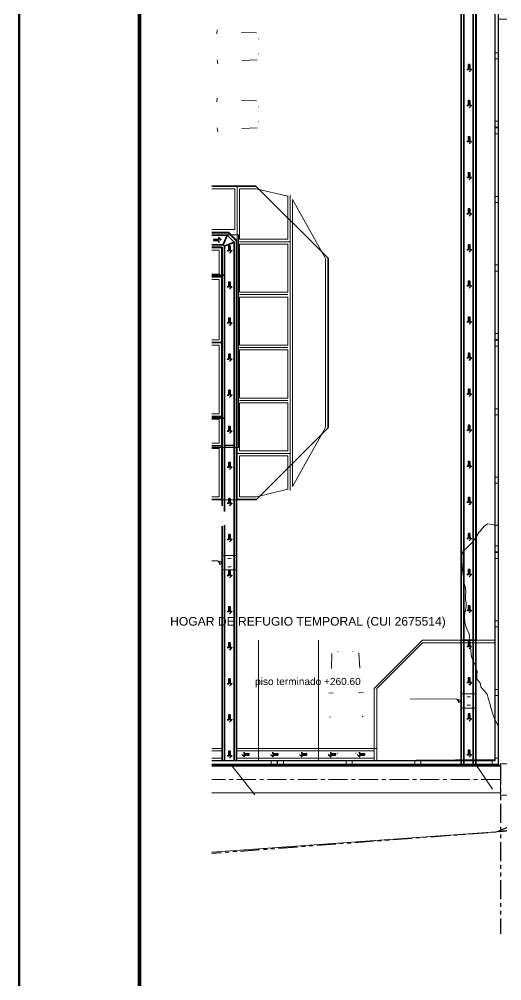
# Model space of a CAD drawing. Header units: metres. Extents: x 349122 to 349453, y 9281252 to 9281971.
# Drawn here: x 349142 to 349162.06, y 9281908.85 to 9281948.82 of the extents above; entities that cross this region are included whole.
import ezdxf
from ezdxf.enums import TextEntityAlignment as Align

# ---------------------------------------------------------------- set-up
doc = ezdxf.new("R2010")
doc.units = ezdxf.units.M
doc.header["$LTSCALE"] = 0.25
doc.linetypes.add('CENTER', pattern=[5.08, 3.175, -0.635, 0.635, -0.635])
doc.linetypes.add('PHANTOM', pattern=[6.35, 3.175, -0.635, 0.635, -0.635, 0.635, -0.635])
for name, color, linetype, lineweight in [('ARQ-BASE', 8, 'CONTINUOUS', 13), ('ARQ-TEXTO', 8, 'CONTINUOUS', 13), ('CERCO', 14, 'CONTINUOUS', 40), ('CONCRETO', 250, 'CONTINUOUS', 50), ('CUNETA', 3, 'CONTINUOUS', 35), ('EJE-COLECTOR', 1, 'CENTER', 18), ('MARCO', 7, 'CONTINUOUS', 50)]:
    doc.layers.add(name, color=color, linetype=linetype, lineweight=lineweight)
doc.layers.add('LINDERO', color=6, linetype='PHANTOM')
doc.styles.get("Standard").update_dxf_attribs({"font": 'arial.ttf'})

msp = doc.modelspace()

# ---------------------------------------------------------------- linework, layer by layer
at = {"layer": 'ARQ-BASE'}
for points in [[(349161.762, 9281962.79), (349161.762, 9281923.001), (349161, 9281923.001), (349161, 9281955.099), (349160.204, 9281955.099), (349160.205, 9281956.819), (349160.205, 9281957.044), (349160.205, 9281962.79)], [(349161.762, 9281962.79), (349161.762, 9281923.001)], [(349161.762, 9281918.001), (349161.762, 9281962.79)], [(349161.762, 9281918.001), (349161.762, 9281962.79)], [(349161.777, 9281917.986), (349161.777, 9281962.79)], [(349161.777, 9281917.986), (349161.777, 9281962.79)], [(349161.907, 9281917.856), (349161.907, 9281962.79)], [(349161.907, 9281917.856), (349161.907, 9281962.79)], [(349161.922, 9281917.841), (349161.922, 9281962.79)], [(349161.922, 9281917.841), (349161.922, 9281962.79)], [(349150, 9281918.001), (349156.759, 9281918.001), (349156.759, 9281921.001), (349158.759, 9281923.001), (349161, 9281923.001), (349161, 9281955.074), (349150, 9281955.074)], [(349160.375, 9281955.049), (349160.375, 9281923.001)], [(349160.475, 9281954.949), (349160.475, 9281923.001)], [(349160.475, 9281923.001), (349160.475, 9281954.949)], [(349160.875, 9281954.949), (349160.875, 9281923.001)], [(349160.875, 9281954.949), (349160.875, 9281923.001)], [(349160.975, 9281955.049), (349160.975, 9281923.001)], [(349161, 9281923.001), (349161, 9281955.099)], [(349161, 9281923.001), (349161, 9281955.074)], [(349161.9, 9281948.824), (349171.452, 9281948.824)], [(349150.217, 9281948.211), (349150.23, 9281948.385)], [(349151.238, 9281948.277), (349151.867, 9281948.262)], [(349151.931, 9281948.014), (349151.952, 9281948.014)], [(349151.94, 9281947.39), (349151.961, 9281947.39)], [(349151.94, 9281947.39), (349151.961, 9281947.39)], [(349161.777, 9281947.181), (349161.777, 9281947.431)], [(349161.777, 9281947.431), (349161.907, 9281947.431)], [(349161.907, 9281947.431), (349161.907, 9281947.181)], [(349150.233, 9281947.141), (349150.251, 9281946.968)], [(349150.233, 9281947.141), (349150.251, 9281946.968)], [(349151.256, 9281947.106), (349151.884, 9281947.139)], [(349151.256, 9281947.106), (349151.884, 9281947.139)], [(349161.907, 9281947.181), (349161.777, 9281947.181)], [(349150.217, 9281945.384), (349150.23, 9281945.558)], [(349150.217, 9281945.384), (349150.23, 9281945.558)], [(349151.238, 9281945.45), (349151.867, 9281945.435)], [(349151.238, 9281945.45), (349151.867, 9281945.435)], [(349151.931, 9281945.187), (349151.952, 9281945.187)], [(349151.931, 9281945.187), (349151.952, 9281945.187)], [(349151.94, 9281944.563), (349151.961, 9281944.563)], [(349151.94, 9281944.563), (349151.961, 9281944.563)], [(349161.777, 9281944.331), (349161.777, 9281944.581)], [(349161.777, 9281944.581), (349161.907, 9281944.581)], [(349161.907, 9281944.581), (349161.907, 9281944.331)], [(349150.233, 9281944.314), (349150.251, 9281944.141)], [(349150.233, 9281944.314), (349150.251, 9281944.141)], [(349151.256, 9281944.279), (349151.884, 9281944.312)], [(349151.256, 9281944.279), (349151.884, 9281944.312)], [(349161.922, 9281944.331), (349161.762, 9281944.331)], [(349161.762, 9281944.331), (349161.762, 9281944.306)], [(349161.762, 9281944.306), (349161.922, 9281944.306)], [(349161.907, 9281944.331), (349161.777, 9281944.331)], [(349161.777, 9281944.056), (349161.777, 9281944.306)], [(349161.777, 9281944.306), (349161.907, 9281944.306)], [(349161.907, 9281944.056), (349161.777, 9281944.056)], [(349161.907, 9281944.306), (349161.907, 9281944.056)], [(349161.922, 9281944.306), (349161.922, 9281944.331)], [(349150, 9281941.899), (349151.826, 9281941.899)], [(349150, 9281941.899), (349151.826, 9281941.899), (349154.851, 9281938.874), (349154.85, 9281931.844), (349151.85, 9281928.845), (349151.06, 9281928.845), (349150, 9281928.845)], [(349150, 9281941.874), (349151.826, 9281941.874)], [(349150, 9281941.874), (349151.826, 9281941.874)], [(349150, 9281941.775), (349150.96, 9281941.775)], [(349150, 9281941.775), (349150.96, 9281941.775), (349150.96, 9281940.075)], [(349150.96, 9281941.775), (349150.96, 9281940.075)], [(349151.06, 9281941.874), (349151.06, 9281928.87)], [(349151.06, 9281941.874), (349151.06, 9281928.87)], [(349151.06, 9281941.874), (349151.06, 9281928.87)], [(349151.06, 9281941.874), (349151.06, 9281928.87)], [(349151.06, 9281941.774), (349151.06, 9281931.095)], [(349151.06, 9281941.774), (349151.06, 9281931.095)], [(349151.16, 9281939.674), (349151.16, 9281941.774)], [(349151.16, 9281941.774), (349151.851, 9281941.774)], [(349151.16, 9281939.674), (349151.16, 9281941.774), (349151.851, 9281941.774), (349153.16, 9281941.462), (349153.16, 9281939.674)], [(349151.826, 9281941.899), (349154.851, 9281938.874)], [(349151.851, 9281941.774), (349153.16, 9281941.462)], [(349153.16, 9281941.462), (349153.16, 9281939.674)], [(349153.26, 9281929.225), (349153.26, 9281941.51)], [(349153.26, 9281929.225), (349153.26, 9281941.51)], [(349154.726, 9281938.874), (349153.36, 9281941.336)], [(349153.36, 9281941.336), (349153.36, 9281929.398)], [(349154.725, 9281931.844), (349154.726, 9281938.874), (349153.36, 9281941.336), (349153.36, 9281929.398)], [(349161.777, 9281941.206), (349161.777, 9281941.456)], [(349161.777, 9281941.456), (349161.907, 9281941.456)], [(349161.907, 9281941.456), (349161.907, 9281941.206)], [(349161.907, 9281941.206), (349161.777, 9281941.206)], [(349150.96, 9281940.075), (349150, 9281940.075)], [(349150, 9281939.975), (349150.694, 9281939.975)], [(349150, 9281939.975), (349150.694, 9281939.975)], [(349150, 9281939.95), (349150.683, 9281939.95)], [(349150, 9281939.854), (349151.11, 9281939.854)], [(349150.642, 9281939.85), (349150, 9281939.85)], [(349150, 9281939.85), (349150.642, 9281939.85)], [(349150.476, 9281939.45), (349150.642, 9281939.85)], [(349150.642, 9281939.85), (349150.476, 9281939.45)], [(349150.935, 9281939.557), (349150.642, 9281939.85)], [(349150.642, 9281939.85), (349150.935, 9281939.557)], [(349150.683, 9281939.95), (349151.035, 9281939.598)], [(349150.694, 9281939.975), (349151.06, 9281939.608)], [(349150.694, 9281939.975), (349151.06, 9281939.608)], [(349151.11, 9281939.854), (349151.11, 9281931.024)], [(349153.16, 9281939.674), (349151.16, 9281939.674)], [(349151.16, 9281939.674), (349153.16, 9281939.674)], [(349151.16, 9281939.674), (349153.16, 9281939.674)], [(349150, 9281939.45), (349150.476, 9281939.45)], [(349150, 9281939.45), (349150.476, 9281939.45)], [(349150, 9281939.35), (349150.435, 9281939.35)], [(349150.41, 9281939.325), (349150, 9281939.325)], [(349150, 9281938.125), (349150.41, 9281938.125), (349150.41, 9281939.325), (349150, 9281939.325)], [(349150.41, 9281938.125), (349150.41, 9281939.325)], [(349150.435, 9281939.35), (349150.435, 9281931.095)], [(349150.476, 9281939.45), (349150.535, 9281939.391)], [(349150.535, 9281939.391), (349150.935, 9281939.557)], [(349150.535, 9281939.391), (349150.935, 9281939.557)], [(349150.535, 9281931.095), (349150.535, 9281939.391)], [(349150.535, 9281939.391), (349150.535, 9281931.724)], [(349150.935, 9281939.557), (349150.935, 9281931.095)], [(349150.935, 9281939.557), (349150.935, 9281931.724)], [(349151.035, 9281939.598), (349151.035, 9281931.095)], [(349151.16, 9281939.574), (349153.26, 9281939.574)], [(349151.16, 9281939.574), (349153.26, 9281939.574)], [(349151.16, 9281939.474), (349153.16, 9281939.474)], [(349151.16, 9281937.474), (349151.16, 9281939.474)], [(349151.16, 9281939.474), (349153.16, 9281939.474)], [(349151.16, 9281939.474), (349153.16, 9281939.474)], [(349151.16, 9281937.474), (349151.16, 9281939.474), (349153.16, 9281939.474), (349153.16, 9281937.474)], [(349153.16, 9281939.474), (349153.16, 9281937.474)], [(349150.31, 9281939.225), (349150, 9281939.225)], [(349150, 9281938.225), (349150.31, 9281938.225), (349150.31, 9281939.225), (349150, 9281939.225)], [(349150.31, 9281938.225), (349150.31, 9281939.225)], [(349154.725, 9281931.844), (349154.726, 9281938.874)], [(349154.826, 9281938.874), (349154.825, 9281931.844)], [(349154.826, 9281938.874), (349154.825, 9281931.844)], [(349154.851, 9281938.874), (349154.85, 9281931.844)], [(349161.777, 9281938.356), (349161.777, 9281938.606)], [(349161.777, 9281938.606), (349161.907, 9281938.606)], [(349161.907, 9281938.606), (349161.907, 9281938.356)], [(349150, 9281938.225), (349150.31, 9281938.225)], [(349150, 9281938.18), (349150.535, 9281938.18)], [(349150, 9281938.125), (349150.41, 9281938.125)], [(349150, 9281938.125), (349150.41, 9281938.125), (349150.41, 9281938.099)], [(349150, 9281938.099), (349150.41, 9281938.099)], [(349150.41, 9281938.099), (349150.41, 9281935.398), (349150, 9281935.398)], [(349150.41, 9281938.099), (349150.41, 9281935.398)], [(349161.907, 9281938.356), (349161.777, 9281938.356)], [(349150, 9281937.999), (349150.31, 9281937.999)], [(349150.31, 9281937.999), (349150.31, 9281935.498), (349150, 9281935.498)], [(349150.31, 9281937.999), (349150.31, 9281935.498)], [(349153.16, 9281937.474), (349151.16, 9281937.474)], [(349151.16, 9281937.474), (349153.16, 9281937.474)], [(349151.16, 9281937.474), (349153.16, 9281937.474)], [(349151.16, 9281937.374), (349153.16, 9281937.374)], [(349151.16, 9281937.374), (349153.16, 9281937.374)], [(349151.16, 9281935.274), (349151.16, 9281937.274)], [(349151.16, 9281937.274), (349153.16, 9281937.274)], [(349151.16, 9281935.274), (349151.16, 9281937.274), (349153.16, 9281937.274), (349153.16, 9281935.274)], [(349153.16, 9281937.274), (349153.16, 9281935.274)], [(349161.777, 9281935.506), (349161.777, 9281935.756)], [(349161.777, 9281935.756), (349161.907, 9281935.756)], [(349161.907, 9281935.756), (349161.907, 9281935.506)], [(349150.31, 9281935.498), (349150, 9281935.498)], [(349150.41, 9281935.398), (349150, 9281935.398)], [(349150, 9281935.398), (349150.41, 9281935.398), (349150.41, 9281935.372)], [(349150, 9281935.372), (349150.41, 9281935.372)], [(349150.41, 9281935.372), (349150.41, 9281932.32), (349150, 9281932.32)], [(349150, 9281935.272), (349150.31, 9281935.272)], [(349150.31, 9281935.272), (349150.31, 9281932.42), (349150, 9281932.42)], [(349150.31, 9281935.272), (349150.31, 9281932.42)], [(349150.41, 9281935.372), (349150.41, 9281932.32)], [(349153.16, 9281935.274), (349151.16, 9281935.274)], [(349151.16, 9281935.274), (349153.16, 9281935.274)], [(349151.16, 9281935.274), (349153.16, 9281935.274)], [(349161.922, 9281935.506), (349161.762, 9281935.506)], [(349161.762, 9281935.506), (349161.762, 9281935.481)], [(349161.762, 9281935.481), (349161.922, 9281935.481)], [(349161.907, 9281935.506), (349161.777, 9281935.506)], [(349161.777, 9281935.231), (349161.777, 9281935.481)], [(349161.777, 9281935.481), (349161.907, 9281935.481)], [(349161.907, 9281935.481), (349161.907, 9281935.231)], [(349161.922, 9281935.481), (349161.922, 9281935.506)], [(349151.16, 9281935.174), (349153.16, 9281935.174)], [(349151.16, 9281935.174), (349153.16, 9281935.174)], [(349151.16, 9281933.074), (349151.16, 9281935.074)], [(349151.16, 9281935.074), (349153.16, 9281935.074)], [(349151.16, 9281933.074), (349151.16, 9281935.074), (349153.16, 9281935.074), (349153.16, 9281933.074)], [(349153.16, 9281935.074), (349153.16, 9281933.074)], [(349161.907, 9281935.231), (349161.777, 9281935.231)], [(349153.16, 9281933.074), (349151.16, 9281933.074)], [(349151.16, 9281933.074), (349153.16, 9281933.074)], [(349151.16, 9281933.074), (349153.16, 9281933.074)], [(349151.16, 9281932.974), (349153.16, 9281932.974)], [(349151.16, 9281932.974), (349153.16, 9281932.974)], [(349151.16, 9281930.874), (349151.16, 9281932.874)], [(349151.16, 9281932.874), (349153.16, 9281932.874)], [(349151.16, 9281930.874), (349151.16, 9281932.874), (349153.16, 9281932.874), (349153.16, 9281930.874)], [(349153.16, 9281932.874), (349153.16, 9281930.874)], [(349161.777, 9281932.381), (349161.777, 9281932.631)], [(349161.777, 9281932.631), (349161.907, 9281932.631)], [(349161.907, 9281932.631), (349161.907, 9281932.381)], [(349150.31, 9281932.42), (349150, 9281932.42)], [(349150.41, 9281932.32), (349150, 9281932.32)], [(349150, 9281932.32), (349150.41, 9281932.32), (349150.41, 9281932.295)], [(349150.41, 9281932.295), (349150, 9281932.295)], [(349150, 9281931.095), (349150.41, 9281931.095), (349150.41, 9281932.295), (349150, 9281932.295)], [(349150, 9281932.239), (349150.535, 9281932.239)], [(349150.31, 9281932.195), (349150, 9281932.195)], [(349150, 9281931.195), (349150.31, 9281931.195), (349150.31, 9281932.195), (349150, 9281932.195)], [(349150.31, 9281931.195), (349150.31, 9281932.195)], [(349150.41, 9281931.095), (349150.41, 9281932.295)], [(349161.907, 9281932.381), (349161.777, 9281932.381)], [(349154.85, 9281931.844), (349151.85, 9281928.845)], [(349153.36, 9281929.398), (349154.725, 9281931.844)], [(349150, 9281931.195), (349150.31, 9281931.195)], [(349150, 9281931.095), (349150.41, 9281931.095)], [(349150, 9281931.07), (349150.41, 9281931.07)], [(349150, 9281931.07), (349150.41, 9281931.07)], [(349151.11, 9281931.024), (349150, 9281931.024)], [(349150, 9281930.97), (349150.31, 9281930.97)], [(349150, 9281930.97), (349150.31, 9281930.97), (349150.31, 9281928.97), (349150, 9281928.97)], [(349150.31, 9281930.97), (349150.31, 9281928.97)], [(349150.41, 9281931.07), (349150.41, 9281928.87)], [(349150.41, 9281931.07), (349150.41, 9281928.87)], [(349150.435, 9281931.095), (349150.435, 9281928.593)], [(349150.935, 9281931.095), (349150.535, 9281931.095)], [(349150.535, 9281931.095), (349150.535, 9281928.352)], [(349150.935, 9281931.095), (349150.935, 9281918.001)], [(349151.035, 9281931.095), (349151.035, 9281918.001)], [(349153.16, 9281930.874), (349151.16, 9281930.874)], [(349151.16, 9281930.874), (349153.16, 9281930.874)], [(349151.16, 9281930.874), (349153.16, 9281930.874)], [(349151.06, 9281930.774), (349153.26, 9281930.774)], [(349151.06, 9281930.774), (349153.26, 9281930.774)], [(349151.16, 9281930.774), (349153.26, 9281930.774)], [(349151.16, 9281930.774), (349153.26, 9281930.774)], [(349151.16, 9281928.97), (349151.16, 9281930.674)], [(349151.16, 9281930.674), (349153.16, 9281930.674)], [(349151.16, 9281928.97), (349151.16, 9281930.674), (349153.16, 9281930.674), (349153.16, 9281929.285), (349151.869, 9281928.97)], [(349153.16, 9281930.674), (349153.16, 9281929.285)], [(349161.777, 9281929.531), (349161.777, 9281929.781)], [(349161.777, 9281929.781), (349161.907, 9281929.781)], [(349161.907, 9281929.781), (349161.907, 9281929.531)], [(349153.16, 9281929.285), (349151.869, 9281928.97)], [(349161.907, 9281929.531), (349161.777, 9281929.531)], [(349150.31, 9281928.97), (349150, 9281928.97)], [(349150, 9281928.87), (349150.41, 9281928.87)], [(349150, 9281928.87), (349150.41, 9281928.87)], [(349150, 9281928.87), (349150.41, 9281928.87)], [(349150, 9281928.87), (349150.41, 9281928.87)], [(349151.06, 9281928.87), (349151.85, 9281928.87)], [(349151.06, 9281928.87), (349151.85, 9281928.87)], [(349151.869, 9281928.97), (349151.16, 9281928.97)], [(349151.06, 9281928.845), (349150, 9281928.845)], [(349151.85, 9281928.845), (349151.06, 9281928.845)], [(349150.435, 9281927.745), (349150.435, 9281918.001)], [(349150.535, 9281927.786), (349150.535, 9281918.001)], [(349161.329, 9281927.742), (349161.201, 9281927.598)], [(349161.475, 9281927.843), (349161.329, 9281927.742)], [(349161.656, 9281927.814), (349161.475, 9281927.843)], [(349161.832, 9281927.775), (349161.656, 9281927.814)], [(349161.922, 9281927.828), (349161.832, 9281927.775)], [(349161.063, 9281927.415), (349160.96, 9281927.249)], [(349161.107, 9281927.49), (349161.063, 9281927.415)], [(349161.145, 9281927.523), (349161.107, 9281927.49)], [(349161.201, 9281927.598), (349161.145, 9281927.523)], [(349160.692, 9281926.923), (349160.565, 9281926.806)], [(349160.833, 9281927.073), (349160.692, 9281926.923)], [(349160.96, 9281927.249), (349160.833, 9281927.073)], [(349161.777, 9281926.681), (349161.777, 9281926.931)], [(349161.777, 9281926.931), (349161.907, 9281926.931)], [(349161.907, 9281926.931), (349161.907, 9281926.681)], [(349150.435, 9281926.526), (349151.035, 9281926.526), (349151.035, 9281925.926), (349150.435, 9281925.926)], [(349160.428, 9281926.65), (349160.392, 9281926.534)], [(349160.392, 9281926.534), (349160.397, 9281926.351)], [(349160.46, 9281926.727), (349160.428, 9281926.65)], [(349160.507, 9281926.757), (349160.46, 9281926.727)], [(349160.565, 9281926.806), (349160.507, 9281926.757)], [(349161.922, 9281926.681), (349161.762, 9281926.681)], [(349161.762, 9281926.681), (349161.762, 9281926.656)], [(349161.762, 9281926.656), (349161.922, 9281926.656)], [(349161.907, 9281926.681), (349161.777, 9281926.681)], [(349161.777, 9281926.406), (349161.777, 9281926.656)], [(349161.777, 9281926.656), (349161.907, 9281926.656)], [(349161.907, 9281926.656), (349161.907, 9281926.406)], [(349161.922, 9281926.656), (349161.922, 9281926.681)], [(349150.249, 9281926.3), (349150, 9281926.302)], [(349150.249, 9281926.3), (349150.322, 9281926.223)], [(349150.321, 9281926.289), (349150.378, 9281926.258)], [(349150.323, 9281926.157), (349150.321, 9281926.289)], [(349150.435, 9281926.226), (349150.323, 9281926.157)], [(349150.378, 9281926.258), (349150.435, 9281926.226)], [(349150.676, 9281926.396), (349150.813, 9281926.396)], [(349160.397, 9281926.351), (349160.415, 9281926.116)], [(349160.415, 9281926.116), (349160.428, 9281925.964)], [(349161.907, 9281926.406), (349161.777, 9281926.406)], [(349150.676, 9281926.053), (349150.813, 9281926.053)], [(349160.428, 9281925.964), (349160.443, 9281925.812)], [(349160.443, 9281925.812), (349160.46, 9281925.599)], [(349160.46, 9281925.599), (349160.481, 9281925.412)], [(349160.481, 9281925.412), (349160.518, 9281925.285)], [(349160.518, 9281925.285), (349160.552, 9281925.158)], [(349160.552, 9281925.158), (349160.557, 9281925.025)], [(349160.557, 9281925.025), (349160.555, 9281924.85)], [(349160.555, 9281924.85), (349160.555, 9281924.702)], [(349160.555, 9281924.702), (349160.574, 9281924.556)], [(349160.574, 9281924.556), (349160.583, 9281924.411)], [(349160.513, 9281924.088), (349160.511, 9281923.929)], [(349160.549, 9281924.262), (349160.513, 9281924.088)], [(349160.583, 9281924.411), (349160.549, 9281924.262)], [(349160.511, 9281923.929), (349160.526, 9281923.757)], [(349160.526, 9281923.757), (349160.557, 9281923.596)], [(349161.777, 9281923.556), (349161.777, 9281923.806)], [(349161.777, 9281923.806), (349161.907, 9281923.806)], [(349161.907, 9281923.806), (349161.907, 9281923.556)], [(349160.557, 9281923.596), (349160.639, 9281923.415)], [(349160.639, 9281923.415), (349160.708, 9281923.278)], [(349160.708, 9281923.278), (349160.721, 9281923.146)], [(349161.907, 9281923.556), (349161.777, 9281923.556)], [(349151.94, 9281918.001), (349151.94, 9281923.001)], [(349154.44, 9281918.001), (349154.44, 9281923.001)], [(349156.759, 9281921.001), (349158.759, 9281923.001)], [(349156.859, 9281921.001), (349158.759, 9281922.901)], [(349161.762, 9281918.048), (349156.859, 9281918.001), (349156.859, 9281921.001), (349158.759, 9281922.901), (349161.762, 9281922.901)], [(349158.759, 9281923.001), (349161, 9281923.001)], [(349158.759, 9281922.901), (349161.762, 9281922.901)], [(349160.375, 9281923.001), (349160.375, 9281917.841)], [(349160.375, 9281923.001), (349160.975, 9281923.001)], [(349160.475, 9281923.001), (349160.475, 9281917.841)], [(349160.875, 9281923.001), (349160.475, 9281923.001)], [(349160.721, 9281923.146), (349160.723, 9281923.012)], [(349160.723, 9281923.012), (349160.738, 9281922.876)], [(349160.738, 9281922.876), (349160.759, 9281922.705)], [(349160.875, 9281923.001), (349160.875, 9281917.841)], [(349160.975, 9281923.001), (349160.975, 9281917.841)], [(349161.762, 9281923.001), (349161, 9281923.001)], [(349161, 9281923.001), (349161.762, 9281923.001)], [(349161, 9281923.001), (349161.762, 9281923.001)], [(349161.762, 9281922.901), (349161.762, 9281918.048)], [(349154.981, 9281921.829), (349154.996, 9281922.458)], [(349154.981, 9281921.829), (349154.996, 9281922.458)], [(349155.244, 9281922.521), (349155.244, 9281922.542)], [(349155.244, 9281922.521), (349155.244, 9281922.542)], [(349155.868, 9281922.53), (349155.868, 9281922.552)], [(349155.868, 9281922.53), (349155.868, 9281922.552)], [(349156.152, 9281921.846), (349156.119, 9281922.475)], [(349156.152, 9281921.846), (349156.119, 9281922.475)], [(349160.759, 9281922.705), (349160.774, 9281922.574)], [(349160.774, 9281922.574), (349160.782, 9281922.445)], [(349160.782, 9281922.445), (349160.799, 9281922.319)], [(349160.799, 9281922.319), (349160.884, 9281922.114)], [(349160.884, 9281922.114), (349160.962, 9281921.944)], [(349160.962, 9281921.944), (349160.985, 9281921.85)], [(349160.985, 9281921.85), (349161, 9281921.778)], [(349161, 9281921.778), (349161.036, 9281921.708)], [(349161.036, 9281921.708), (349161.023, 9281921.581)], [(349161.023, 9281921.581), (349161.026, 9281921.403)], [(349161.026, 9281921.403), (349161.104, 9281921.283)], [(349161.104, 9281921.283), (349161.172, 9281921.201)], [(349156.759, 9281918.001), (349156.759, 9281921.001)], [(349156.859, 9281918.001), (349156.859, 9281921.001)], [(349161.172, 9281921.201), (349161.179, 9281921.132)], [(349161.179, 9281921.132), (349161.186, 9281921.064)], [(349161.186, 9281921.064), (349161.322, 9281920.902)], [(349161.322, 9281920.902), (349161.452, 9281920.755)], [(349161.777, 9281920.706), (349161.777, 9281920.956)], [(349161.777, 9281920.956), (349161.907, 9281920.956)], [(349161.907, 9281920.956), (349161.907, 9281920.706)], [(349155.047, 9281920.807), (349154.873, 9281920.821)], [(349155.047, 9281920.807), (349154.873, 9281920.821)], [(349156.117, 9281920.823), (349156.29, 9281920.842)], [(349156.117, 9281920.823), (349156.29, 9281920.842)], [(349160.19, 9281920.553), (349158.247, 9281920.565)], [(349160.19, 9281920.553), (349160.262, 9281920.475)], [(349160.261, 9281920.541), (349160.318, 9281920.51)], [(349160.263, 9281920.41), (349160.261, 9281920.541)], [(349160.375, 9281920.479), (349160.263, 9281920.41)], [(349160.318, 9281920.51), (349160.375, 9281920.479)], [(349160.375, 9281920.779), (349160.975, 9281920.779), (349160.975, 9281920.179), (349160.375, 9281920.179)], [(349160.616, 9281920.649), (349160.754, 9281920.649)], [(349161.452, 9281920.755), (349161.463, 9281920.706)], [(349161.463, 9281920.706), (349161.493, 9281920.596)], [(349161.493, 9281920.596), (349161.555, 9281920.369)], [(349161.907, 9281920.706), (349161.777, 9281920.706)], [(349160.616, 9281920.305), (349160.754, 9281920.305)], [(349161.555, 9281920.369), (349161.613, 9281920.166)], [(349161.613, 9281920.166), (349161.672, 9281919.98)], [(349154.893, 9281919.804), (349154.941, 9281919.824)], [(349154.893, 9281919.804), (349154.941, 9281919.824)], [(349156.3, 9281919.824), (349156.251, 9281919.843)], [(349156.3, 9281919.824), (349156.251, 9281919.843)], [(349161.672, 9281919.98), (349161.719, 9281919.846)], [(349161.719, 9281919.846), (349161.765, 9281919.726)], [(349161.765, 9281919.726), (349161.81, 9281919.62)], [(349161.81, 9281919.62), (349161.862, 9281919.525)], [(349161.862, 9281919.525), (349161.91, 9281919.43)], [(349161.91, 9281919.43), (349161.922, 9281919.377)], [(349150.435, 9281918.501), (349150, 9281918.501)], [(349150.435, 9281918.501), (349150, 9281918.501)], [(349151.035, 9281918.501), (349156.859, 9281918.501)], [(349151.035, 9281918.501), (349156.859, 9281918.501)], [(349156.859, 9281918.001), (349156.859, 9281918.501)], [(349156.859, 9281918.001), (349156.859, 9281918.501)], [(349150, 9281918.401), (349150.435, 9281918.401)], [(349150, 9281918.401), (349150.435, 9281918.401), (349150.435, 9281918.101)], [(349150.435, 9281918.101), (349150, 9281918.101)], [(349150.435, 9281918.101), (349150, 9281918.101)], [(349150.435, 9281918.401), (349150.435, 9281918.101)], [(349151.035, 9281918.401), (349151.035, 9281918.101)], [(349156.759, 9281918.401), (349151.035, 9281918.401)], [(349151.035, 9281918.401), (349151.035, 9281918.101)], [(349151.035, 9281918.101), (349156.759, 9281918.101), (349156.759, 9281918.401), (349151.035, 9281918.401)], [(349151.035, 9281918.101), (349156.759, 9281918.101)], [(349155.243, 9281918.288), (349155.23, 9281918.316)], [(349155.243, 9281918.288), (349155.23, 9281918.316)], [(349155.995, 9281918.299), (349156.008, 9281918.327)], [(349155.995, 9281918.299), (349156.008, 9281918.327)], [(349156.759, 9281918.101), (349156.759, 9281918.401)], [(349161.777, 9281918.106), (349161.907, 9281918.106)], [(349161.777, 9281917.986), (349161.777, 9281918.106)], [(349161.907, 9281918.106), (349161.907, 9281917.856)], [(349161.762, 9281918.001), (349150, 9281918.001)], [(349150.435, 9281918.001), (349150, 9281918.001)], [(349150, 9281918.001), (349156.759, 9281918.001)], [(349161.762, 9281918.001), (349150, 9281918.001)], [(349150.435, 9281918.001), (349150, 9281918.001)], [(349161.777, 9281917.986), (349150, 9281917.986)], [(349161.777, 9281917.986), (349150, 9281917.986)], [(349161.907, 9281917.856), (349150, 9281917.856)], [(349161.907, 9281917.856), (349150, 9281917.856)], [(349161.922, 9281917.841), (349150, 9281917.841)], [(349161.922, 9281917.841), (349150, 9281917.841)], [(349162, 9281917.765), (349150, 9281917.765)], [(349150.801, 9281917.841), (349151.787, 9281916.575)], [(349150.801, 9281917.841), (349151.787, 9281916.575)], [(349151.035, 9281918.001), (349156.859, 9281918.001)], [(349151.035, 9281918.001), (349156.859, 9281918.001)], [(349152.465, 9281917.986), (349152.715, 9281917.986)], [(349152.465, 9281917.856), (349152.465, 9281917.986)], [(349152.715, 9281917.856), (349152.465, 9281917.856)], [(349152.74, 9281918.001), (349152.715, 9281918.001)], [(349152.715, 9281918.001), (349152.715, 9281917.841)], [(349152.715, 9281917.986), (349152.715, 9281917.856)], [(349152.715, 9281917.841), (349152.74, 9281917.841)], [(349152.74, 9281917.841), (349152.74, 9281918.001)], [(349152.74, 9281917.986), (349152.99, 9281917.986)], [(349152.74, 9281917.856), (349152.74, 9281917.986)], [(349152.99, 9281917.856), (349152.74, 9281917.856)], [(349152.99, 9281917.986), (349152.99, 9281917.856)], [(349155.59, 9281917.986), (349155.84, 9281917.986)], [(349155.59, 9281917.856), (349155.59, 9281917.986)], [(349155.84, 9281917.856), (349155.59, 9281917.856)], [(349155.84, 9281917.986), (349155.84, 9281917.856)], [(349161.762, 9281918.048), (349156.859, 9281918.001)], [(349158.44, 9281917.986), (349158.69, 9281917.986)], [(349158.44, 9281917.856), (349158.44, 9281917.986)], [(349158.69, 9281917.856), (349158.44, 9281917.856)], [(349158.69, 9281917.986), (349158.69, 9281917.856)], [(349160.975, 9281917.841), (349161.669, 9281916.811)], [(349160.975, 9281917.841), (349161.669, 9281916.811)], [(349161.657, 9281917.856), (349161.657, 9281917.986)], [(349161.657, 9281917.986), (349161.777, 9281917.986)], [(349161.907, 9281917.856), (349161.657, 9281917.856)], [(349162, 9281916.665), (349150, 9281916.665)], [(349161.874, 9281915.041), (349171.452, 9281916.726)], [(349163.015, 9281915.119), (349150, 9281914.196)], [(349162, 9281915.047), (349150, 9281914.196)], [(349161.874, 9281915.038), (349150, 9281914.196)]]:
    msp.add_lwpolyline(points, dxfattribs=at)
at = {"layer": 'CERCO', "const_width": 0.08}
msp.add_lwpolyline([(349150, 9281917.79), (349162, 9281917.79)], dxfattribs=at)
at = {"layer": 'CONCRETO', "const_width": 0.04}
msp.add_lwpolyline([(349162, 9281916.565), (349163.8, 9281916.565), (349163.8, 9281917.865), (349162, 9281917.865)], close=True, dxfattribs=at)
at = {"layer": 'CUNETA'}
for points in [[(349160.375, 9281955.049), (349160.375, 9281923.001)], [(349160.475, 9281954.949), (349160.475, 9281923.001)], [(349160.875, 9281923.001), (349160.475, 9281923.001), (349160.475, 9281954.949), (349160.875, 9281954.949), (349160.875, 9281923.001)], [(349160.875, 9281954.949), (349160.875, 9281923.001)], [(349160.975, 9281955.049), (349160.975, 9281923.001)], [(349160.599, 9281946.74), (349160.674, 9281946.74), (349160.674, 9281946.94), (349160.724, 9281946.94), (349160.724, 9281946.74), (349160.799, 9281946.74), (349160.699, 9281946.64)], [(349160.599, 9281945.24), (349160.674, 9281945.24), (349160.674, 9281945.44), (349160.724, 9281945.44), (349160.724, 9281945.24), (349160.799, 9281945.24), (349160.699, 9281945.14)], [(349160.599, 9281943.74), (349160.674, 9281943.74), (349160.674, 9281943.94), (349160.724, 9281943.94), (349160.724, 9281943.74), (349160.799, 9281943.74), (349160.699, 9281943.64)], [(349160.599, 9281942.24), (349160.674, 9281942.24), (349160.674, 9281942.44), (349160.724, 9281942.44), (349160.724, 9281942.24), (349160.799, 9281942.24), (349160.699, 9281942.14)], [(349160.599, 9281940.74), (349160.674, 9281940.74), (349160.674, 9281940.94), (349160.724, 9281940.94), (349160.724, 9281940.74), (349160.799, 9281940.74), (349160.699, 9281940.64)], [(349150, 9281939.95), (349150.683, 9281939.95)], [(349150, 9281939.45), (349150.476, 9281939.45), (349150.642, 9281939.85), (349150, 9281939.85)], [(349150, 9281939.85), (349150.642, 9281939.85)], [(349150.294, 9281939.544), (349150.294, 9281939.619), (349150.094, 9281939.619), (349150.094, 9281939.669), (349150.294, 9281939.669), (349150.294, 9281939.744), (349150.394, 9281939.644)], [(349150.642, 9281939.85), (349150.476, 9281939.45), (349150.535, 9281939.391), (349150.935, 9281939.557), (349150.642, 9281939.85)], [(349150.642, 9281939.85), (349150.935, 9281939.557)], [(349150.683, 9281939.95), (349151.035, 9281939.598)], [(349150, 9281939.45), (349150.476, 9281939.45)], [(349150, 9281939.35), (349150.435, 9281939.35)], [(349150.435, 9281939.35), (349150.435, 9281931.095)], [(349150.935, 9281939.557), (349150.935, 9281931.095), (349150.535, 9281931.095), (349150.535, 9281939.391), (349150.935, 9281939.557)], [(349150.535, 9281939.391), (349150.535, 9281931.724)], [(349150.637, 9281939.197), (349150.712, 9281939.197), (349150.712, 9281939.397), (349150.762, 9281939.397), (349150.762, 9281939.197), (349150.837, 9281939.197), (349150.737, 9281939.097)], [(349150.935, 9281939.557), (349150.935, 9281931.724)], [(349151.035, 9281939.598), (349151.035, 9281931.095)], [(349160.599, 9281939.24), (349160.674, 9281939.24), (349160.674, 9281939.44), (349160.724, 9281939.44), (349160.724, 9281939.24), (349160.799, 9281939.24), (349160.699, 9281939.14)], [(349150, 9281938.18), (349150.535, 9281938.18)], [(349150.637, 9281937.697), (349150.712, 9281937.697), (349150.712, 9281937.897), (349150.762, 9281937.897), (349150.762, 9281937.697), (349150.837, 9281937.697), (349150.737, 9281937.597)], [(349160.599, 9281937.74), (349160.674, 9281937.74), (349160.674, 9281937.94), (349160.724, 9281937.94), (349160.724, 9281937.74), (349160.799, 9281937.74), (349160.699, 9281937.64)], [(349150.637, 9281936.197), (349150.712, 9281936.197), (349150.712, 9281936.397), (349150.762, 9281936.397), (349150.762, 9281936.197), (349150.837, 9281936.197), (349150.737, 9281936.097)], [(349160.599, 9281936.24), (349160.674, 9281936.24), (349160.674, 9281936.44), (349160.724, 9281936.44), (349160.724, 9281936.24), (349160.799, 9281936.24), (349160.699, 9281936.14)], [(349150.637, 9281934.697), (349150.712, 9281934.697), (349150.712, 9281934.897), (349150.762, 9281934.897), (349150.762, 9281934.697), (349150.837, 9281934.697), (349150.737, 9281934.597)], [(349160.599, 9281934.74), (349160.674, 9281934.74), (349160.674, 9281934.94), (349160.724, 9281934.94), (349160.724, 9281934.74), (349160.799, 9281934.74), (349160.699, 9281934.64)], [(349150.637, 9281933.197), (349150.712, 9281933.197), (349150.712, 9281933.397), (349150.762, 9281933.397), (349150.762, 9281933.197), (349150.837, 9281933.197), (349150.737, 9281933.097)], [(349160.599, 9281933.24), (349160.674, 9281933.24), (349160.674, 9281933.44), (349160.724, 9281933.44), (349160.724, 9281933.24), (349160.799, 9281933.24), (349160.699, 9281933.14)], [(349150, 9281932.239), (349150.535, 9281932.239)], [(349150.637, 9281931.697), (349150.712, 9281931.697), (349150.712, 9281931.897), (349150.762, 9281931.897), (349150.762, 9281931.697), (349150.837, 9281931.697), (349150.737, 9281931.597)], [(349160.599, 9281931.74), (349160.674, 9281931.74), (349160.674, 9281931.94), (349160.724, 9281931.94), (349160.724, 9281931.74), (349160.799, 9281931.74), (349160.699, 9281931.64)], [(349150.435, 9281931.095), (349150.435, 9281928.593)], [(349150.535, 9281931.095), (349150.535, 9281928.352)], [(349150.935, 9281931.095), (349150.935, 9281918.001)], [(349151.035, 9281931.095), (349151.035, 9281918.001)], [(349150.637, 9281930.197), (349150.712, 9281930.197), (349150.712, 9281930.397), (349150.762, 9281930.397), (349150.762, 9281930.197), (349150.837, 9281930.197), (349150.737, 9281930.097)], [(349160.599, 9281930.24), (349160.674, 9281930.24), (349160.674, 9281930.44), (349160.724, 9281930.44), (349160.724, 9281930.24), (349160.799, 9281930.24), (349160.699, 9281930.14)], [(349150.637, 9281928.697), (349150.712, 9281928.697), (349150.712, 9281928.897), (349150.762, 9281928.897), (349150.762, 9281928.697), (349150.837, 9281928.697), (349150.737, 9281928.597)], [(349160.599, 9281928.74), (349160.674, 9281928.74), (349160.674, 9281928.94), (349160.724, 9281928.94), (349160.724, 9281928.74), (349160.799, 9281928.74), (349160.699, 9281928.64)], [(349150.435, 9281927.745), (349150.435, 9281918.001)], [(349150.535, 9281927.786), (349150.535, 9281918.001)], [(349150.637, 9281927.197), (349150.712, 9281927.197), (349150.712, 9281927.397), (349150.762, 9281927.397), (349150.762, 9281927.197), (349150.837, 9281927.197), (349150.737, 9281927.097)], [(349160.599, 9281927.24), (349160.674, 9281927.24), (349160.674, 9281927.44), (349160.724, 9281927.44), (349160.724, 9281927.24), (349160.799, 9281927.24), (349160.699, 9281927.14)], [(349150.637, 9281925.697), (349150.712, 9281925.697), (349150.712, 9281925.897), (349150.762, 9281925.897), (349150.762, 9281925.697), (349150.837, 9281925.697), (349150.737, 9281925.597)], [(349160.599, 9281925.74), (349160.674, 9281925.74), (349160.674, 9281925.94), (349160.724, 9281925.94), (349160.724, 9281925.74), (349160.799, 9281925.74), (349160.699, 9281925.64)], [(349150.637, 9281924.197), (349150.712, 9281924.197), (349150.712, 9281924.397), (349150.762, 9281924.397), (349150.762, 9281924.197), (349150.837, 9281924.197), (349150.737, 9281924.097)], [(349160.599, 9281924.24), (349160.674, 9281924.24), (349160.674, 9281924.44), (349160.724, 9281924.44), (349160.724, 9281924.24), (349160.799, 9281924.24), (349160.699, 9281924.14)], [(349150.637, 9281922.697), (349150.712, 9281922.697), (349150.712, 9281922.897), (349150.762, 9281922.897), (349150.762, 9281922.697), (349150.837, 9281922.697), (349150.737, 9281922.597)], [(349160.375, 9281923.001), (349160.375, 9281917.841)], [(349160.375, 9281923.001), (349160.975, 9281923.001)], [(349160.475, 9281923.001), (349160.475, 9281917.841)], [(349160.599, 9281922.74), (349160.674, 9281922.74), (349160.674, 9281922.94), (349160.724, 9281922.94), (349160.724, 9281922.74), (349160.799, 9281922.74), (349160.699, 9281922.64)], [(349160.875, 9281923.001), (349160.875, 9281917.841)], [(349160.975, 9281923.001), (349160.975, 9281917.841)], [(349150.637, 9281921.197), (349150.712, 9281921.197), (349150.712, 9281921.397), (349150.762, 9281921.397), (349150.762, 9281921.197), (349150.837, 9281921.197), (349150.737, 9281921.097)], [(349160.599, 9281921.24), (349160.674, 9281921.24), (349160.674, 9281921.44), (349160.724, 9281921.44), (349160.724, 9281921.24), (349160.799, 9281921.24), (349160.699, 9281921.14)], [(349150.637, 9281919.697), (349150.712, 9281919.697), (349150.712, 9281919.897), (349150.762, 9281919.897), (349150.762, 9281919.697), (349150.837, 9281919.697), (349150.737, 9281919.597)], [(349160.599, 9281919.74), (349160.674, 9281919.74), (349160.674, 9281919.94), (349160.724, 9281919.94), (349160.724, 9281919.74), (349160.799, 9281919.74), (349160.699, 9281919.64)], [(349150.637, 9281918.197), (349150.712, 9281918.197), (349150.712, 9281918.397), (349150.762, 9281918.397), (349150.762, 9281918.197), (349150.837, 9281918.197), (349150.737, 9281918.097)], [(349151.346, 9281918.357), (349151.346, 9281918.282), (349151.546, 9281918.282), (349151.546, 9281918.232), (349151.346, 9281918.232), (349151.346, 9281918.157), (349151.246, 9281918.257)], [(349152.546, 9281918.357), (349152.546, 9281918.282), (349152.746, 9281918.282), (349152.746, 9281918.232), (349152.546, 9281918.232), (349152.546, 9281918.157), (349152.446, 9281918.257)], [(349153.746, 9281918.357), (349153.746, 9281918.282), (349153.946, 9281918.282), (349153.946, 9281918.232), (349153.746, 9281918.232), (349153.746, 9281918.157), (349153.646, 9281918.257)], [(349154.946, 9281918.357), (349154.946, 9281918.282), (349155.146, 9281918.282), (349155.146, 9281918.232), (349154.946, 9281918.232), (349154.946, 9281918.157), (349154.846, 9281918.257)], [(349156.146, 9281918.357), (349156.146, 9281918.282), (349156.346, 9281918.282), (349156.346, 9281918.232), (349156.146, 9281918.232), (349156.146, 9281918.157), (349156.046, 9281918.257)], [(349160.599, 9281918.24), (349160.674, 9281918.24), (349160.674, 9281918.44), (349160.724, 9281918.44), (349160.724, 9281918.24), (349160.799, 9281918.24), (349160.699, 9281918.14)]]:
    msp.add_lwpolyline(points, dxfattribs=at)
at = {"layer": 'EJE-COLECTOR'}
msp.add_lwpolyline([(349162, 9281917.215), (349150, 9281917.215)], dxfattribs=at)
at = {"layer": 'LINDERO'}
msp.add_line((349162, 9281917.79), (349162, 9281910.79), dxfattribs=at)
for points in [[(349261.691, 9281953.687), (349255.96, 9281954.44), (349250.06, 9281952.68), (349241.22, 9281948.82), (349161.87, 9281915.04)], [(349183.66, 9281920.2), (349173.5, 9281916.99), (349163.07, 9281915.12), (349150, 9281914.136)]]:
    msp.add_lwpolyline(points, dxfattribs=at)
at = {"layer": 'MARCO'}
msp.add_lwpolyline([(349142, 9281851.79), (349310.2, 9281851.79), (349310.2, 9281970.59), (349142, 9281970.59)], close=True, dxfattribs=at)
at = {"layer": 'MARCO', "const_width": 0.16}
msp.add_lwpolyline([(349147, 9281853.79), (349308.2, 9281853.79), (349308.2, 9281968.59), (349147, 9281968.59)], close=True, dxfattribs=at)

# ---------------------------------------------------------------- texts
at = {"layer": 'ARQ-TEXTO'}
for s, height, p in [('HOGAR DE REFUGIO TEMPORAL (CUI 2675514)', 0.36, (349154, 9281923.79)), ('piso terminado +260.60', 0.3, (349154, 9281921.29))]:
    msp.add_text(s, height=height, dxfattribs=at).set_placement(p, align=Align.MIDDLE_CENTER)

doc.saveas('drawing.dxf')
